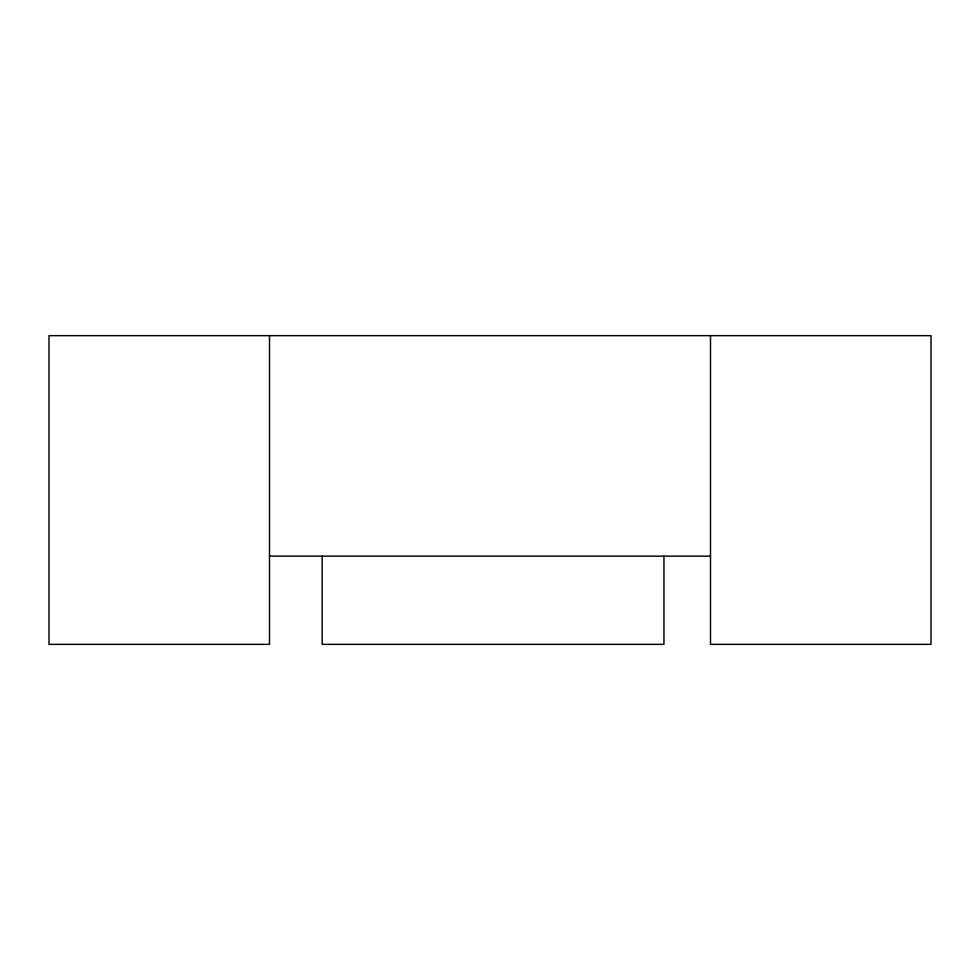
<?xml version="1.0" encoding="UTF-8"?>
<svg xmlns="http://www.w3.org/2000/svg" width="980" height="980" viewBox="0 0 980 980"><rect width="100%" height="100%" fill="white"/><g stroke="black" fill="none" stroke-linecap="round" stroke-linejoin="round"><path stroke-width="1.47" d="M269.5 556.15L710.5 556.15M710.5 335.65L710.5 644.35L931 644.35L931 335.65L49 335.65L49 644.35L269.5 644.35L269.5 335.65M663.95 556.15L663.95 644.35L322.175 644.35L322.175 556.15"/></g></svg>
